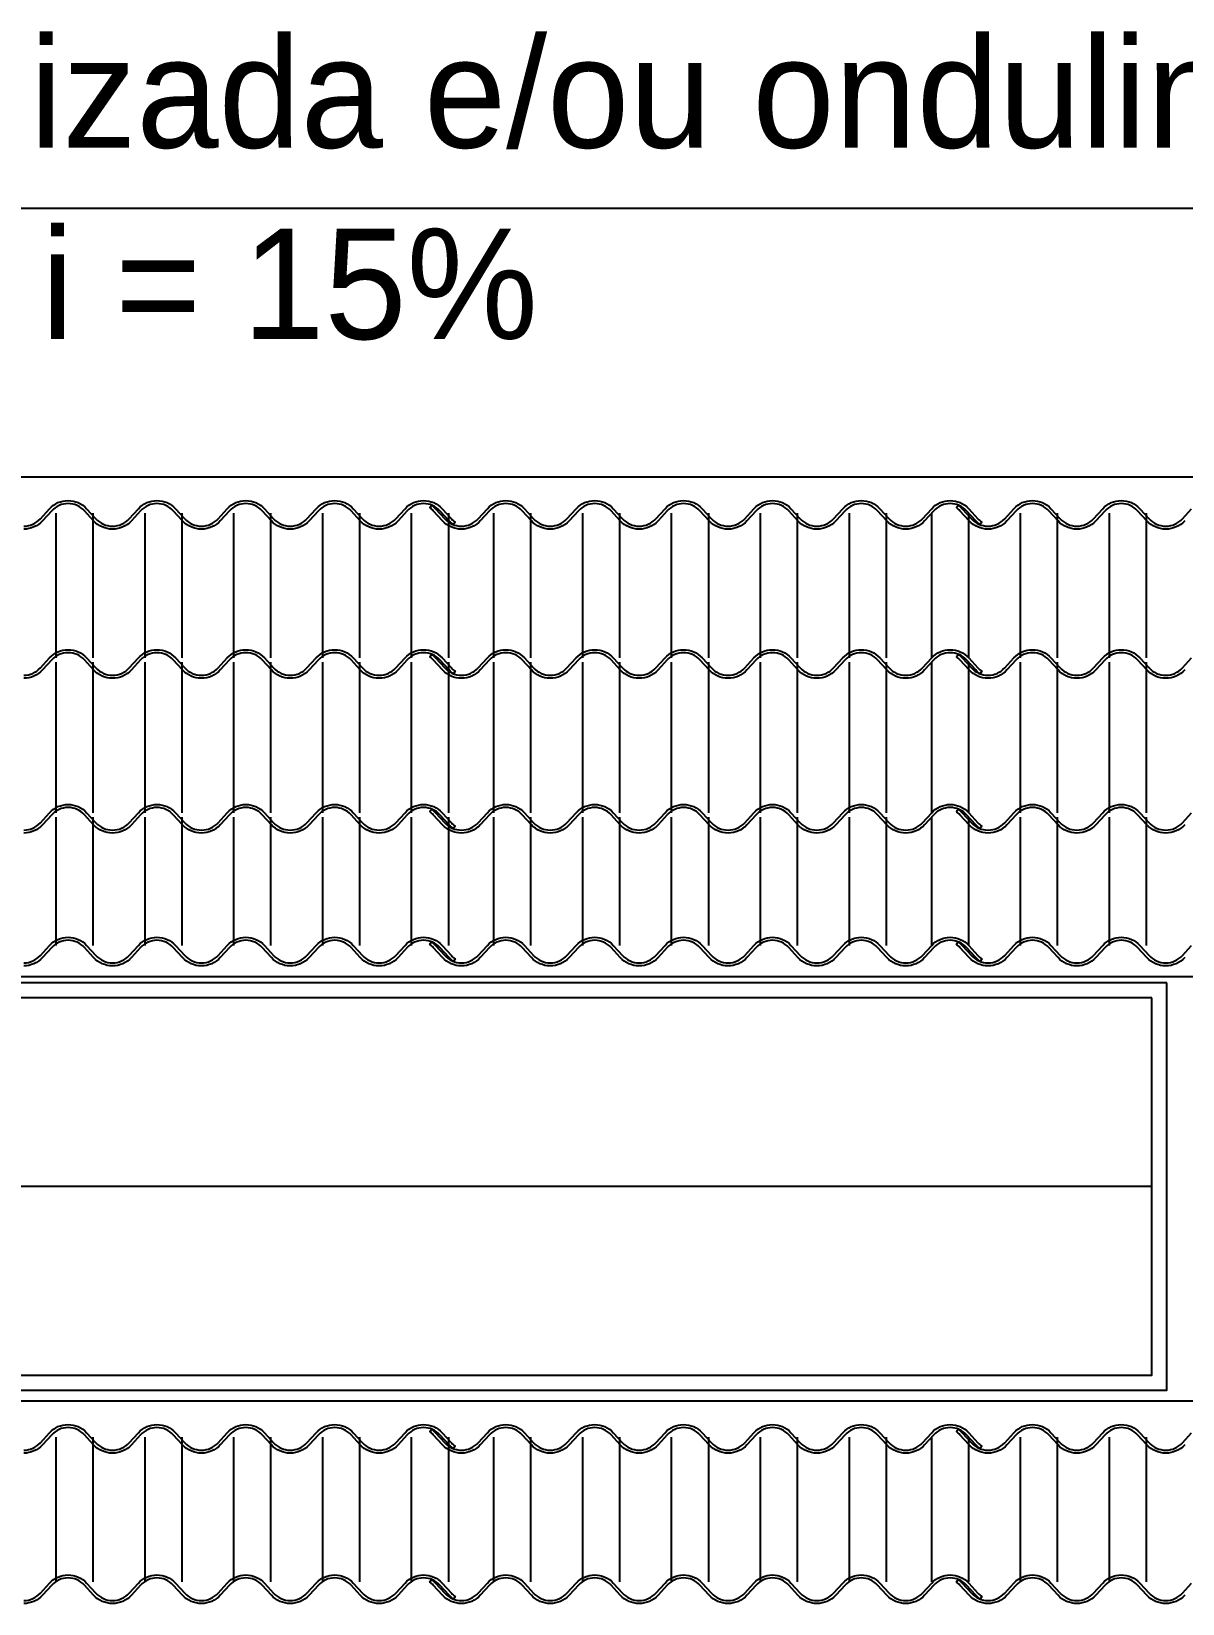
# Model space of a CAD drawing. Extents: x 2282.8 to 2294.5, y 7376.4 to 7380.1.
# Drawn here: x 2286.317 to 2288.61, y 7377.008 to 7380.14 of the extents above; entities that cross this region are included whole.
import ezdxf

# ---------------------------------------------------------------- set-up
doc = ezdxf.new("R2010")
doc.units = 0
doc.header["$MEASUREMENT"] = 0
for name, color, linetype in [('fina', 1, 'CONTINUOUS'), ('média', 2, 'CONTINUOUS'), ('telhas', 1, 'CONTINUOUS')]:
    doc.layers.add(name, color=color, linetype=linetype)
doc.styles.get("Standard").update_dxf_attribs({"font": 'stylu.ttf'})

msp = doc.modelspace()

# ---------------------------------------------------------------- linework, layer by layer
at = {"layer": 'fina'}
for p, q in [((2284.7158, 7379.7884), (2289.0597, 7379.7884)), ((2294.4794, 7379.252), (2282.9186, 7379.252)), ((2294.4794, 7378.257), (2282.9186, 7378.257)), ((2288.5486, 7377.8392), (2283.0486, 7377.8392)), ((2294.4794, 7377.4111), (2282.9186, 7377.4111)), ((2294.4794, 7377.4111), (2282.9186, 7377.4111))]:
    msp.add_line(p, q, dxfattribs=at)
msp.add_lwpolyline([(2288.5486, 7378.215), (2283.0486, 7378.215), (2283.0486, 7377.4634), (2288.5486, 7377.4634)], close=True, dxfattribs=at)
at = {"layer": 'média'}
msp.add_lwpolyline([(2288.5786, 7378.245), (2283.0186, 7378.245), (2283.0186, 7377.4334), (2288.5786, 7377.4334)], close=True, dxfattribs=at)
at = {"layer": 'telhas'}
for p, q in [((2286.3664, 7378.8922), (2286.3664, 7379.1805)), ((2286.4402, 7378.8922), (2286.4402, 7379.1805)), ((2286.5434, 7378.8922), (2286.5434, 7379.1805)), ((2286.6172, 7378.8922), (2286.6172, 7379.1805)), ((2286.7204, 7378.8922), (2286.7204, 7379.1805)), ((2286.7942, 7378.8922), (2286.7942, 7379.1805)), ((2286.8974, 7378.8922), (2286.8974, 7379.1805)), ((2286.9712, 7378.8922), (2286.9712, 7379.1805)), ((2287.0744, 7378.8922), (2287.0744, 7379.1805)), ((2287.1482, 7378.8922), (2287.1482, 7379.1805)), ((2287.2383, 7378.8922), (2287.2383, 7379.1805)), ((2287.3121, 7378.8922), (2287.3121, 7379.1805)), ((2287.4153, 7378.8922), (2287.4153, 7379.1805)), ((2287.4891, 7378.8922), (2287.4891, 7379.1805)), ((2287.5923, 7378.8922), (2287.5923, 7379.1805)), ((2287.6661, 7378.8922), (2287.6661, 7379.1805)), ((2287.7693, 7378.8922), (2287.7693, 7379.1805)), ((2287.8431, 7378.8922), (2287.8431, 7379.1805)), ((2287.9463, 7378.8922), (2287.9463, 7379.1805)), ((2288.0201, 7378.8922), (2288.0201, 7379.1805)), ((2288.1102, 7378.8922), (2288.1102, 7379.1805)), ((2288.184, 7378.8922), (2288.184, 7379.1805)), ((2288.2872, 7378.8922), (2288.2872, 7379.1805)), ((2288.361, 7378.8922), (2288.361, 7379.1805)), ((2288.4642, 7378.8922), (2288.4642, 7379.1805)), ((2288.538, 7378.8922), (2288.538, 7379.1805)), ((2286.3664, 7378.5837), (2286.3664, 7378.8833)), ((2286.4402, 7378.5837), (2286.4402, 7378.8833)), ((2286.5434, 7378.5837), (2286.5434, 7378.8833)), ((2286.6172, 7378.5837), (2286.6172, 7378.8833)), ((2286.7204, 7378.5837), (2286.7204, 7378.8833)), ((2286.7942, 7378.5837), (2286.7942, 7378.8833)), ((2286.8974, 7378.5837), (2286.8974, 7378.8833)), ((2286.9712, 7378.5837), (2286.9712, 7378.8833)), ((2287.0744, 7378.5837), (2287.0744, 7378.8833)), ((2287.1482, 7378.5837), (2287.1482, 7378.8833)), ((2287.2383, 7378.5837), (2287.2383, 7378.8833)), ((2287.3121, 7378.5837), (2287.3121, 7378.8833)), ((2287.4153, 7378.5837), (2287.4153, 7378.8833)), ((2287.4891, 7378.5837), (2287.4891, 7378.8833)), ((2287.5923, 7378.5837), (2287.5923, 7378.8833)), ((2287.6661, 7378.5837), (2287.6661, 7378.8833)), ((2287.7693, 7378.5837), (2287.7693, 7378.8833)), ((2287.8431, 7378.5837), (2287.8431, 7378.8833)), ((2287.9463, 7378.5837), (2287.9463, 7378.8833)), ((2288.0201, 7378.5837), (2288.0201, 7378.8833)), ((2288.1102, 7378.5837), (2288.1102, 7378.8833)), ((2288.184, 7378.5837), (2288.184, 7378.8833)), ((2288.2872, 7378.5837), (2288.2872, 7378.8833)), ((2288.361, 7378.5837), (2288.361, 7378.8833)), ((2288.4642, 7378.5837), (2288.4642, 7378.8833)), ((2288.538, 7378.5837), (2288.538, 7378.8833)), ((2286.3664, 7378.3192), (2286.3664, 7378.5748)), ((2286.4402, 7378.3192), (2286.4402, 7378.5748)), ((2286.5434, 7378.3192), (2286.5434, 7378.5748)), ((2286.6172, 7378.3192), (2286.6172, 7378.5748)), ((2286.7204, 7378.3192), (2286.7204, 7378.5748)), ((2286.7942, 7378.3192), (2286.7942, 7378.5748)), ((2286.8974, 7378.3192), (2286.8974, 7378.5748)), ((2286.9712, 7378.3192), (2286.9712, 7378.5748)), ((2287.0744, 7378.3192), (2287.0744, 7378.5748)), ((2287.1482, 7378.3192), (2287.1482, 7378.5748)), ((2287.2383, 7378.3192), (2287.2383, 7378.5748)), ((2287.3121, 7378.3192), (2287.3121, 7378.5748)), ((2287.4153, 7378.3192), (2287.4153, 7378.5748)), ((2287.4891, 7378.3192), (2287.4891, 7378.5748)), ((2287.5923, 7378.3192), (2287.5923, 7378.5748)), ((2287.6661, 7378.3192), (2287.6661, 7378.5748)), ((2287.7693, 7378.3192), (2287.7693, 7378.5748)), ((2287.8431, 7378.3192), (2287.8431, 7378.5748)), ((2287.9463, 7378.3192), (2287.9463, 7378.5748)), ((2288.0201, 7378.3192), (2288.0201, 7378.5748)), ((2288.1102, 7378.3192), (2288.1102, 7378.5748)), ((2288.184, 7378.3192), (2288.184, 7378.5748)), ((2288.2872, 7378.3192), (2288.2872, 7378.5748)), ((2288.361, 7378.3192), (2288.361, 7378.5748)), ((2288.4642, 7378.3192), (2288.4642, 7378.5748)), ((2288.538, 7378.3192), (2288.538, 7378.5748)), ((2286.3664, 7377.0513), (2286.3664, 7377.3396)), ((2286.4402, 7377.0513), (2286.4402, 7377.3396)), ((2286.5434, 7377.0513), (2286.5434, 7377.3396)), ((2286.6172, 7377.0513), (2286.6172, 7377.3396)), ((2286.7204, 7377.0513), (2286.7204, 7377.3396)), ((2286.7942, 7377.0513), (2286.7942, 7377.3396)), ((2286.8974, 7377.0513), (2286.8974, 7377.3396)), ((2286.9712, 7377.0513), (2286.9712, 7377.3396)), ((2287.0744, 7377.0513), (2287.0744, 7377.3396)), ((2287.1482, 7377.0513), (2287.1482, 7377.3396)), ((2287.2383, 7377.0513), (2287.2383, 7377.3396)), ((2287.3121, 7377.0513), (2287.3121, 7377.3396)), ((2287.4153, 7377.0513), (2287.4153, 7377.3396)), ((2287.4891, 7377.0513), (2287.4891, 7377.3396)), ((2287.5923, 7377.0513), (2287.5923, 7377.3396)), ((2287.6661, 7377.0513), (2287.6661, 7377.3396)), ((2287.7693, 7377.0513), (2287.7693, 7377.3396)), ((2287.8431, 7377.0513), (2287.8431, 7377.3396)), ((2287.9463, 7377.0513), (2287.9463, 7377.3396)), ((2288.0201, 7377.0513), (2288.0201, 7377.3396)), ((2288.1102, 7377.0513), (2288.1102, 7377.3396)), ((2288.184, 7377.0513), (2288.184, 7377.3396)), ((2288.2872, 7377.0513), (2288.2872, 7377.3396)), ((2288.361, 7377.0513), (2288.361, 7377.3396)), ((2288.4642, 7377.0513), (2288.4642, 7377.3396)), ((2288.538, 7377.0513), (2288.538, 7377.3396))]:
    msp.add_line(p, q, dxfattribs=at)
for points in [[(2286.3017, 7379.1546, 0.210516), (2286.3349, 7379.1692), (2286.3533, 7379.1894, -0.210516), (2286.3902, 7379.2056, -0.210516), (2286.4271, 7379.1894), (2286.4455, 7379.1692, 0.210516), (2286.4787, 7379.1546, 0.210516), (2286.5119, 7379.1692), (2286.5303, 7379.1894, -0.210516), (2286.5672, 7379.2056, -0.210516), (2286.6041, 7379.1894), (2286.6225, 7379.1692, 0.210516), (2286.6557, 7379.1546, 0.210516), (2286.6889, 7379.1692), (2286.7073, 7379.1894, -0.210516), (2286.7442, 7379.2056, -0.210516), (2286.7811, 7379.1894), (2286.7995, 7379.1692, 0.210516), (2286.8327, 7379.1546, 0.210516), (2286.8659, 7379.1692), (2286.8843, 7379.1894, -0.210516), (2286.9212, 7379.2056, -0.210516), (2286.9581, 7379.1894), (2286.9765, 7379.1692, 0.210516), (2287.0097, 7379.1546, 0.210516), (2287.0429, 7379.1692), (2287.0613, 7379.1894, -0.210516), (2287.0982, 7379.2056, -0.210516), (2287.1351, 7379.1894), (2287.1535, 7379.1692, 0.056934), (2287.1612, 7379.1625), (2287.1578, 7379.1576, -0.056934), (2287.1491, 7379.1652), (2287.1307, 7379.1853, 0.210516), (2287.0982, 7379.1996, 0.210516), (2287.0657, 7379.1853), (2287.0473, 7379.1652, -0.210516), (2287.0097, 7379.1486, -0.210516), (2286.9721, 7379.1652), (2286.9537, 7379.1853, 0.210516), (2286.9212, 7379.1996, 0.210516), (2286.8887, 7379.1853), (2286.8703, 7379.1652, -0.210516), (2286.8327, 7379.1486, -0.210516), (2286.7951, 7379.1652), (2286.7767, 7379.1853, 0.210516), (2286.7442, 7379.1996, 0.210516), (2286.7117, 7379.1853), (2286.6933, 7379.1652, -0.210516), (2286.6557, 7379.1486, -0.210516), (2286.6181, 7379.1652), (2286.5997, 7379.1853, 0.210516), (2286.5672, 7379.1996, 0.210516), (2286.5347, 7379.1853), (2286.5163, 7379.1652, -0.210516), (2286.4787, 7379.1486, -0.210516), (2286.4411, 7379.1652), (2286.4227, 7379.1853, 0.210516), (2286.3902, 7379.1996, 0.210516), (2286.3577, 7379.1853), (2286.3393, 7379.1652, -0.210516), (2286.3017, 7379.1486, -0.210516)], [(2288.6141, 7379.1652, -0.210516), (2288.5764, 7379.1486, -0.210516), (2288.5388, 7379.1652), (2288.5204, 7379.1853, 0.210516), (2288.4879, 7379.1996, 0.210516), (2288.4555, 7379.1853), (2288.4371, 7379.1652, -0.210516), (2288.3994, 7379.1486, -0.210516), (2288.3618, 7379.1652), (2288.3434, 7379.1853, 0.210516), (2288.3109, 7379.1996, 0.210516), (2288.2785, 7379.1853), (2288.2601, 7379.1652, -0.210516), (2288.2224, 7379.1486, -0.210516), (2288.1848, 7379.1652), (2288.1664, 7379.1853, 0.052993), (2288.1594, 7379.1915), (2288.1629, 7379.1964, -0.052993), (2288.1708, 7379.1894), (2288.1892, 7379.1692, 0.210516), (2288.2224, 7379.1546, 0.210516), (2288.2556, 7379.1692), (2288.274, 7379.1894, -0.210516), (2288.3109, 7379.2056, -0.210516), (2288.3478, 7379.1894), (2288.3662, 7379.1692, 0.210516), (2288.3994, 7379.1546, 0.210516), (2288.4326, 7379.1692), (2288.451, 7379.1894, -0.210516), (2288.4879, 7379.2056, -0.210516), (2288.5248, 7379.1894), (2288.5432, 7379.1692, 0.210516), (2288.5764, 7379.1546, 0.210516), (2288.6096, 7379.1692), (2288.628, 7379.1894, -0.210516)], [(2286.3017, 7378.8575, 0.210516), (2286.3349, 7378.8721), (2286.3533, 7378.8922, -0.210516), (2286.3902, 7378.9085, -0.210516), (2286.4271, 7378.8922), (2286.4455, 7378.8721, 0.210516), (2286.4787, 7378.8575, 0.210516), (2286.5119, 7378.8721), (2286.5303, 7378.8922, -0.210516), (2286.5672, 7378.9085, -0.210516), (2286.6041, 7378.8922), (2286.6225, 7378.8721, 0.210516), (2286.6557, 7378.8575, 0.210516), (2286.6889, 7378.8721), (2286.7073, 7378.8922, -0.210516), (2286.7442, 7378.9085, -0.210516), (2286.7811, 7378.8922), (2286.7995, 7378.8721, 0.210516), (2286.8327, 7378.8575, 0.210516), (2286.8659, 7378.8721), (2286.8843, 7378.8922, -0.210516), (2286.9212, 7378.9085, -0.210516), (2286.9581, 7378.8922), (2286.9765, 7378.8721, 0.210516), (2287.0097, 7378.8575, 0.210516), (2287.0429, 7378.8721), (2287.0613, 7378.8922, -0.210516), (2287.0982, 7378.9085, -0.210516), (2287.1351, 7378.8922), (2287.1535, 7378.8721, 0.056934), (2287.1612, 7378.8654), (2287.1578, 7378.8604, -0.056934), (2287.1491, 7378.868), (2287.1307, 7378.8882, 0.210516), (2287.0982, 7378.9025, 0.210516), (2287.0657, 7378.8882), (2287.0473, 7378.868, -0.210516), (2287.0097, 7378.8515, -0.210516), (2286.9721, 7378.868), (2286.9537, 7378.8882, 0.210516), (2286.9212, 7378.9025, 0.210516), (2286.8887, 7378.8882), (2286.8703, 7378.868, -0.210516), (2286.8327, 7378.8515, -0.210516), (2286.7951, 7378.868), (2286.7767, 7378.8882, 0.210516), (2286.7442, 7378.9025, 0.210516), (2286.7117, 7378.8882), (2286.6933, 7378.868, -0.210516), (2286.6557, 7378.8515, -0.210516), (2286.6181, 7378.868), (2286.5997, 7378.8882, 0.210516), (2286.5672, 7378.9025, 0.210516), (2286.5347, 7378.8882), (2286.5163, 7378.868, -0.210516), (2286.4787, 7378.8515, -0.210516), (2286.4411, 7378.868), (2286.4227, 7378.8882, 0.210516), (2286.3902, 7378.9025, 0.210516), (2286.3577, 7378.8882), (2286.3393, 7378.868, -0.210516), (2286.3017, 7378.8515, -0.210516)], [(2288.6141, 7378.868, -0.210516), (2288.5764, 7378.8515, -0.210516), (2288.5388, 7378.868), (2288.5204, 7378.8882, 0.210516), (2288.4879, 7378.9025, 0.210516), (2288.4555, 7378.8882), (2288.4371, 7378.868, -0.210516), (2288.3994, 7378.8515, -0.210516), (2288.3618, 7378.868), (2288.3434, 7378.8882, 0.210516), (2288.3109, 7378.9025, 0.210516), (2288.2785, 7378.8882), (2288.2601, 7378.868, -0.210516), (2288.2224, 7378.8515, -0.210516), (2288.1848, 7378.868), (2288.1664, 7378.8882, 0.052993), (2288.1594, 7378.8943), (2288.1629, 7378.8992, -0.052993), (2288.1708, 7378.8922), (2288.1892, 7378.8721, 0.210516), (2288.2224, 7378.8575, 0.210516), (2288.2556, 7378.8721), (2288.274, 7378.8922, -0.210516), (2288.3109, 7378.9085, -0.210516), (2288.3478, 7378.8922), (2288.3662, 7378.8721, 0.210516), (2288.3994, 7378.8575, 0.210516), (2288.4326, 7378.8721), (2288.451, 7378.8922, -0.210516), (2288.4879, 7378.9085, -0.210516), (2288.5248, 7378.8922), (2288.5432, 7378.8721, 0.210516), (2288.5764, 7378.8575, 0.210516), (2288.6096, 7378.8721), (2288.628, 7378.8922, -0.210516)], [(2286.3017, 7378.549, 0.210516), (2286.3349, 7378.5636), (2286.3533, 7378.5837, -0.210516), (2286.3902, 7378.6, -0.210516), (2286.4271, 7378.5837), (2286.4455, 7378.5636, 0.210516), (2286.4787, 7378.549, 0.210516), (2286.5119, 7378.5636), (2286.5303, 7378.5837, -0.210516), (2286.5672, 7378.6, -0.210516), (2286.6041, 7378.5837), (2286.6225, 7378.5636, 0.210516), (2286.6557, 7378.549, 0.210516), (2286.6889, 7378.5636), (2286.7073, 7378.5837, -0.210516), (2286.7442, 7378.6, -0.210516), (2286.7811, 7378.5837), (2286.7995, 7378.5636, 0.210516), (2286.8327, 7378.549, 0.210516), (2286.8659, 7378.5636), (2286.8843, 7378.5837, -0.210516), (2286.9212, 7378.6, -0.210516), (2286.9581, 7378.5837), (2286.9765, 7378.5636, 0.210516), (2287.0097, 7378.549, 0.210516), (2287.0429, 7378.5636), (2287.0613, 7378.5837, -0.210516), (2287.0982, 7378.6, -0.210516), (2287.1351, 7378.5837), (2287.1535, 7378.5636, 0.056934), (2287.1612, 7378.5569), (2287.1578, 7378.552, -0.056934), (2287.1491, 7378.5596), (2287.1307, 7378.5797, 0.210516), (2287.0982, 7378.594, 0.210516), (2287.0657, 7378.5797), (2287.0473, 7378.5596, -0.210516), (2287.0097, 7378.543, -0.210516), (2286.9721, 7378.5596), (2286.9537, 7378.5797, 0.210516), (2286.9212, 7378.594, 0.210516), (2286.8887, 7378.5797), (2286.8703, 7378.5596, -0.210516), (2286.8327, 7378.543, -0.210516), (2286.7951, 7378.5596), (2286.7767, 7378.5797, 0.210516), (2286.7442, 7378.594, 0.210516), (2286.7117, 7378.5797), (2286.6933, 7378.5596, -0.210516), (2286.6557, 7378.543, -0.210516), (2286.6181, 7378.5596), (2286.5997, 7378.5797, 0.210516), (2286.5672, 7378.594, 0.210516), (2286.5347, 7378.5797), (2286.5163, 7378.5596, -0.210516), (2286.4787, 7378.543, -0.210516), (2286.4411, 7378.5596), (2286.4227, 7378.5797, 0.210516), (2286.3902, 7378.594, 0.210516), (2286.3577, 7378.5797), (2286.3393, 7378.5596, -0.210516), (2286.3017, 7378.543, -0.210516)], [(2288.6141, 7378.5596, -0.210516), (2288.5764, 7378.543, -0.210516), (2288.5388, 7378.5596), (2288.5204, 7378.5797, 0.210516), (2288.4879, 7378.594, 0.210516), (2288.4555, 7378.5797), (2288.4371, 7378.5596, -0.210516), (2288.3994, 7378.543, -0.210516), (2288.3618, 7378.5596), (2288.3434, 7378.5797, 0.210516), (2288.3109, 7378.594, 0.210516), (2288.2785, 7378.5797), (2288.2601, 7378.5596, -0.210516), (2288.2224, 7378.543, -0.210516), (2288.1848, 7378.5596), (2288.1664, 7378.5797, 0.052993), (2288.1594, 7378.5858), (2288.1629, 7378.5907, -0.052993), (2288.1708, 7378.5837), (2288.1892, 7378.5636, 0.210516), (2288.2224, 7378.549, 0.210516), (2288.2556, 7378.5636), (2288.274, 7378.5837, -0.210516), (2288.3109, 7378.6, -0.210516), (2288.3478, 7378.5837), (2288.3662, 7378.5636, 0.210516), (2288.3994, 7378.549, 0.210516), (2288.4326, 7378.5636), (2288.451, 7378.5837, -0.210516), (2288.4879, 7378.6, -0.210516), (2288.5248, 7378.5837), (2288.5432, 7378.5636, 0.210516), (2288.5764, 7378.549, 0.210516), (2288.6096, 7378.5636), (2288.628, 7378.5837, -0.210516)], [(2286.3017, 7378.2845, 0.210516), (2286.3349, 7378.2991), (2286.3533, 7378.3192, -0.210516), (2286.3902, 7378.3355, -0.210516), (2286.4271, 7378.3192), (2286.4455, 7378.2991, 0.210516), (2286.4787, 7378.2845, 0.210516), (2286.5119, 7378.2991), (2286.5303, 7378.3192, -0.210516), (2286.5672, 7378.3355, -0.210516), (2286.6041, 7378.3192), (2286.6225, 7378.2991, 0.210516), (2286.6557, 7378.2845, 0.210516), (2286.6889, 7378.2991), (2286.7073, 7378.3192, -0.210516), (2286.7442, 7378.3355, -0.210516), (2286.7811, 7378.3192), (2286.7995, 7378.2991, 0.210516), (2286.8327, 7378.2845, 0.210516), (2286.8659, 7378.2991), (2286.8843, 7378.3192, -0.210516), (2286.9212, 7378.3355, -0.210516), (2286.9581, 7378.3192), (2286.9765, 7378.2991, 0.210516), (2287.0097, 7378.2845, 0.210516), (2287.0429, 7378.2991), (2287.0613, 7378.3192, -0.210516), (2287.0982, 7378.3355, -0.210516), (2287.1351, 7378.3192), (2287.1535, 7378.2991, 0.056934), (2287.1612, 7378.2924), (2287.1578, 7378.2874, -0.056934), (2287.1491, 7378.295), (2287.1307, 7378.3152, 0.210516), (2287.0982, 7378.3295, 0.210516), (2287.0657, 7378.3152), (2287.0473, 7378.295, -0.210516), (2287.0097, 7378.2785, -0.210516), (2286.9721, 7378.295), (2286.9537, 7378.3152, 0.210516), (2286.9212, 7378.3295, 0.210516), (2286.8887, 7378.3152), (2286.8703, 7378.295, -0.210516), (2286.8327, 7378.2785, -0.210516), (2286.7951, 7378.295), (2286.7767, 7378.3152, 0.210516), (2286.7442, 7378.3295, 0.210516), (2286.7117, 7378.3152), (2286.6933, 7378.295, -0.210516), (2286.6557, 7378.2785, -0.210516), (2286.6181, 7378.295), (2286.5997, 7378.3152, 0.210516), (2286.5672, 7378.3295, 0.210516), (2286.5347, 7378.3152), (2286.5163, 7378.295, -0.210516), (2286.4787, 7378.2785, -0.210516), (2286.4411, 7378.295), (2286.4227, 7378.3152, 0.210516), (2286.3902, 7378.3295, 0.210516), (2286.3577, 7378.3152), (2286.3393, 7378.295, -0.210516), (2286.3017, 7378.2785, -0.210516)], [(2288.6141, 7378.295, -0.210516), (2288.5764, 7378.2785, -0.210516), (2288.5388, 7378.295), (2288.5204, 7378.3152, 0.210516), (2288.4879, 7378.3295, 0.210516), (2288.4555, 7378.3152), (2288.4371, 7378.295, -0.210516), (2288.3994, 7378.2785, -0.210516), (2288.3618, 7378.295), (2288.3434, 7378.3152, 0.210516), (2288.3109, 7378.3295, 0.210516), (2288.2785, 7378.3152), (2288.2601, 7378.295, -0.210516), (2288.2224, 7378.2785, -0.210516), (2288.1848, 7378.295), (2288.1664, 7378.3152, 0.052993), (2288.1594, 7378.3213), (2288.1629, 7378.3262, -0.052993), (2288.1708, 7378.3192), (2288.1892, 7378.2991, 0.210516), (2288.2224, 7378.2845, 0.210516), (2288.2556, 7378.2991), (2288.274, 7378.3192, -0.210516), (2288.3109, 7378.3355, -0.210516), (2288.3478, 7378.3192), (2288.3662, 7378.2991, 0.210516), (2288.3994, 7378.2845, 0.210516), (2288.4326, 7378.2991), (2288.451, 7378.3192, -0.210516), (2288.4879, 7378.3355, -0.210516), (2288.5248, 7378.3192), (2288.5432, 7378.2991, 0.210516), (2288.5764, 7378.2845, 0.210516), (2288.6096, 7378.2991), (2288.628, 7378.3192, -0.210516)], [(2286.3017, 7377.3137, 0.210516), (2286.3349, 7377.3284), (2286.3533, 7377.3485, -0.210516), (2286.3902, 7377.3647, -0.210516), (2286.4271, 7377.3485), (2286.4455, 7377.3284, 0.210516), (2286.4787, 7377.3137, 0.210516), (2286.5119, 7377.3284), (2286.5303, 7377.3485, -0.210516), (2286.5672, 7377.3647, -0.210516), (2286.6041, 7377.3485), (2286.6225, 7377.3284, 0.210516), (2286.6557, 7377.3137, 0.210516), (2286.6889, 7377.3284), (2286.7073, 7377.3485, -0.210516), (2286.7442, 7377.3647, -0.210516), (2286.7811, 7377.3485), (2286.7995, 7377.3284, 0.210516), (2286.8327, 7377.3137, 0.210516), (2286.8659, 7377.3284), (2286.8843, 7377.3485, -0.210516), (2286.9212, 7377.3647, -0.210516), (2286.9581, 7377.3485), (2286.9765, 7377.3284, 0.210516), (2287.0097, 7377.3137, 0.210516), (2287.0429, 7377.3284), (2287.0613, 7377.3485, -0.210516), (2287.0982, 7377.3647, -0.210516), (2287.1351, 7377.3485), (2287.1535, 7377.3284, 0.056934), (2287.1612, 7377.3217), (2287.1578, 7377.3167, -0.056934), (2287.1491, 7377.3243), (2287.1307, 7377.3444, 0.210516), (2287.0982, 7377.3587, 0.210516), (2287.0657, 7377.3444), (2287.0473, 7377.3243, -0.210516), (2287.0097, 7377.3077, -0.210516), (2286.9721, 7377.3243), (2286.9537, 7377.3444, 0.210516), (2286.9212, 7377.3587, 0.210516), (2286.8887, 7377.3444), (2286.8703, 7377.3243, -0.210516), (2286.8327, 7377.3077, -0.210516), (2286.7951, 7377.3243), (2286.7767, 7377.3444, 0.210516), (2286.7442, 7377.3587, 0.210516), (2286.7117, 7377.3444), (2286.6933, 7377.3243, -0.210516), (2286.6557, 7377.3077, -0.210516), (2286.6181, 7377.3243), (2286.5997, 7377.3444, 0.210516), (2286.5672, 7377.3587, 0.210516), (2286.5347, 7377.3444), (2286.5163, 7377.3243, -0.210516), (2286.4787, 7377.3077, -0.210516), (2286.4411, 7377.3243), (2286.4227, 7377.3444, 0.210516), (2286.3902, 7377.3587, 0.210516), (2286.3577, 7377.3444), (2286.3393, 7377.3243, -0.210516), (2286.3017, 7377.3077, -0.210516)], [(2286.3017, 7377.3137, 0.210516), (2286.3349, 7377.3284), (2286.3533, 7377.3485, -0.210516), (2286.3902, 7377.3647, -0.210516), (2286.4271, 7377.3485), (2286.4455, 7377.3284, 0.210516), (2286.4787, 7377.3137, 0.210516), (2286.5119, 7377.3284), (2286.5303, 7377.3485, -0.210516), (2286.5672, 7377.3647, -0.210516), (2286.6041, 7377.3485), (2286.6225, 7377.3284, 0.210516), (2286.6557, 7377.3137, 0.210516), (2286.6889, 7377.3284), (2286.7073, 7377.3485, -0.210516), (2286.7442, 7377.3647, -0.210516), (2286.7811, 7377.3485), (2286.7995, 7377.3284, 0.210516), (2286.8327, 7377.3137, 0.210516), (2286.8659, 7377.3284), (2286.8843, 7377.3485, -0.210516), (2286.9212, 7377.3647, -0.210516), (2286.9581, 7377.3485), (2286.9765, 7377.3284, 0.210516), (2287.0097, 7377.3137, 0.210516), (2287.0429, 7377.3284), (2287.0613, 7377.3485, -0.210516), (2287.0982, 7377.3647, -0.210516), (2287.1351, 7377.3485), (2287.1535, 7377.3284, 0.056934), (2287.1612, 7377.3217), (2287.1578, 7377.3167, -0.056934), (2287.1491, 7377.3243), (2287.1307, 7377.3444, 0.210516), (2287.0982, 7377.3587, 0.210516), (2287.0657, 7377.3444), (2287.0473, 7377.3243, -0.210516), (2287.0097, 7377.3077, -0.210516), (2286.9721, 7377.3243), (2286.9537, 7377.3444, 0.210516), (2286.9212, 7377.3587, 0.210516), (2286.8887, 7377.3444), (2286.8703, 7377.3243, -0.210516), (2286.8327, 7377.3077, -0.210516), (2286.7951, 7377.3243), (2286.7767, 7377.3444, 0.210516), (2286.7442, 7377.3587, 0.210516), (2286.7117, 7377.3444), (2286.6933, 7377.3243, -0.210516), (2286.6557, 7377.3077, -0.210516), (2286.6181, 7377.3243), (2286.5997, 7377.3444, 0.210516), (2286.5672, 7377.3587, 0.210516), (2286.5347, 7377.3444), (2286.5163, 7377.3243, -0.210516), (2286.4787, 7377.3077, -0.210516), (2286.4411, 7377.3243), (2286.4227, 7377.3444, 0.210516), (2286.3902, 7377.3587, 0.210516), (2286.3577, 7377.3444), (2286.3393, 7377.3243, -0.210516), (2286.3017, 7377.3077, -0.210516)], [(2288.6141, 7377.3243, -0.210516), (2288.5764, 7377.3077, -0.210516), (2288.5388, 7377.3243), (2288.5204, 7377.3444, 0.210516), (2288.4879, 7377.3587, 0.210516), (2288.4555, 7377.3444), (2288.4371, 7377.3243, -0.210516), (2288.3994, 7377.3077, -0.210516), (2288.3618, 7377.3243), (2288.3434, 7377.3444, 0.210516), (2288.3109, 7377.3587, 0.210516), (2288.2785, 7377.3444), (2288.2601, 7377.3243, -0.210516), (2288.2224, 7377.3077, -0.210516), (2288.1848, 7377.3243), (2288.1664, 7377.3444, 0.052993), (2288.1594, 7377.3506), (2288.1629, 7377.3555, -0.052993), (2288.1708, 7377.3485), (2288.1892, 7377.3284, 0.210516), (2288.2224, 7377.3137, 0.210516), (2288.2556, 7377.3284), (2288.274, 7377.3485, -0.210516), (2288.3109, 7377.3647, -0.210516), (2288.3478, 7377.3485), (2288.3662, 7377.3284, 0.210516), (2288.3994, 7377.3137, 0.210516), (2288.4326, 7377.3284), (2288.451, 7377.3485, -0.210516), (2288.4879, 7377.3647, -0.210516), (2288.5248, 7377.3485), (2288.5432, 7377.3284, 0.210516), (2288.5764, 7377.3137, 0.210516), (2288.6096, 7377.3284), (2288.628, 7377.3485, -0.210516)], [(2288.6141, 7377.3243, -0.210516), (2288.5764, 7377.3077, -0.210516), (2288.5388, 7377.3243), (2288.5204, 7377.3444, 0.210516), (2288.4879, 7377.3587, 0.210516), (2288.4555, 7377.3444), (2288.4371, 7377.3243, -0.210516), (2288.3994, 7377.3077, -0.210516), (2288.3618, 7377.3243), (2288.3434, 7377.3444, 0.210516), (2288.3109, 7377.3587, 0.210516), (2288.2785, 7377.3444), (2288.2601, 7377.3243, -0.210516), (2288.2224, 7377.3077, -0.210516), (2288.1848, 7377.3243), (2288.1664, 7377.3444, 0.052993), (2288.1594, 7377.3506), (2288.1629, 7377.3555, -0.052993), (2288.1708, 7377.3485), (2288.1892, 7377.3284, 0.210516), (2288.2224, 7377.3137, 0.210516), (2288.2556, 7377.3284), (2288.274, 7377.3485, -0.210516), (2288.3109, 7377.3647, -0.210516), (2288.3478, 7377.3485), (2288.3662, 7377.3284, 0.210516), (2288.3994, 7377.3137, 0.210516), (2288.4326, 7377.3284), (2288.451, 7377.3485, -0.210516), (2288.4879, 7377.3647, -0.210516), (2288.5248, 7377.3485), (2288.5432, 7377.3284, 0.210516), (2288.5764, 7377.3137, 0.210516), (2288.6096, 7377.3284), (2288.628, 7377.3485, -0.210516)]]:
    msp.add_lwpolyline(points, format="xyb", dxfattribs=at)
for points in [[(2288.1979, 7379.1652), (2288.1795, 7379.1853, 0.210516), (2288.1471, 7379.1996, 0.210516), (2288.1146, 7379.1853), (2288.0962, 7379.1652, -0.210516), (2288.0586, 7379.1486, -0.210516), (2288.0209, 7379.1652), (2288.0025, 7379.1853, 0.210516), (2287.9701, 7379.1996, 0.210516), (2287.9376, 7379.1853), (2287.9192, 7379.1652, -0.210516), (2287.8816, 7379.1486, -0.210516), (2287.8439, 7379.1652), (2287.8255, 7379.1853, 0.210516), (2287.7931, 7379.1996, 0.210516), (2287.7606, 7379.1853), (2287.7422, 7379.1652, -0.210516), (2287.7046, 7379.1486, -0.210516), (2287.6669, 7379.1652), (2287.6485, 7379.1853, 0.210516), (2287.6161, 7379.1996, 0.210516), (2287.5836, 7379.1853), (2287.5652, 7379.1652, -0.210516), (2287.5276, 7379.1486, -0.210516), (2287.4899, 7379.1652), (2287.4715, 7379.1853, 0.210516), (2287.4391, 7379.1996, 0.210516), (2287.4066, 7379.1853), (2287.3882, 7379.1652, -0.210516), (2287.3506, 7379.1486, -0.210516), (2287.3129, 7379.1652), (2287.2945, 7379.1853, 0.210516), (2287.2621, 7379.1996, 0.210516), (2287.2296, 7379.1853), (2287.2112, 7379.1652, -0.210516), (2287.1736, 7379.1486, -0.210516), (2287.1359, 7379.1652), (2287.1175, 7379.1853, 0.052993), (2287.1106, 7379.1915), (2287.114, 7379.1964, -0.052993), (2287.122, 7379.1894), (2287.1404, 7379.1692, 0.210516), (2287.1736, 7379.1546, 0.210516), (2287.2068, 7379.1692), (2287.2252, 7379.1894, -0.210516), (2287.2621, 7379.2056, -0.210516), (2287.299, 7379.1894), (2287.3174, 7379.1692, 0.210516), (2287.3506, 7379.1546, 0.210516), (2287.3838, 7379.1692), (2287.4022, 7379.1894, -0.210516), (2287.4391, 7379.2056, -0.210516), (2287.476, 7379.1894), (2287.4944, 7379.1692, 0.210516), (2287.5276, 7379.1546, 0.210516), (2287.5608, 7379.1692), (2287.5792, 7379.1894, -0.210516), (2287.6161, 7379.2056, -0.210516), (2287.653, 7379.1894), (2287.6714, 7379.1692, 0.210516), (2287.7046, 7379.1546, 0.210516), (2287.7378, 7379.1692), (2287.7562, 7379.1894, -0.210516), (2287.7931, 7379.2056, -0.210516), (2287.83, 7379.1894), (2287.8484, 7379.1692, 0.210516), (2287.8816, 7379.1546, 0.210516), (2287.9148, 7379.1692), (2287.9332, 7379.1894, -0.210516), (2287.9701, 7379.2056, -0.210516), (2288.007, 7379.1894), (2288.0254, 7379.1692, 0.210516), (2288.0586, 7379.1546, 0.210516), (2288.0918, 7379.1692), (2288.1102, 7379.1894, -0.210516), (2288.1471, 7379.2056, -0.210516), (2288.184, 7379.1894), (2288.2024, 7379.1692, 0.056934), (2288.2101, 7379.1625), (2288.2067, 7379.1576, -0.056934)], [(2288.1979, 7378.868), (2288.1795, 7378.8882, 0.210516), (2288.1471, 7378.9025, 0.210516), (2288.1146, 7378.8882), (2288.0962, 7378.868, -0.210516), (2288.0586, 7378.8515, -0.210516), (2288.0209, 7378.868), (2288.0025, 7378.8882, 0.210516), (2287.9701, 7378.9025, 0.210516), (2287.9376, 7378.8882), (2287.9192, 7378.868, -0.210516), (2287.8816, 7378.8515, -0.210516), (2287.8439, 7378.868), (2287.8255, 7378.8882, 0.210516), (2287.7931, 7378.9025, 0.210516), (2287.7606, 7378.8882), (2287.7422, 7378.868, -0.210516), (2287.7046, 7378.8515, -0.210516), (2287.6669, 7378.868), (2287.6485, 7378.8882, 0.210516), (2287.6161, 7378.9025, 0.210516), (2287.5836, 7378.8882), (2287.5652, 7378.868, -0.210516), (2287.5276, 7378.8515, -0.210516), (2287.4899, 7378.868), (2287.4715, 7378.8882, 0.210516), (2287.4391, 7378.9025, 0.210516), (2287.4066, 7378.8882), (2287.3882, 7378.868, -0.210516), (2287.3506, 7378.8515, -0.210516), (2287.3129, 7378.868), (2287.2945, 7378.8882, 0.210516), (2287.2621, 7378.9025, 0.210516), (2287.2296, 7378.8882), (2287.2112, 7378.868, -0.210516), (2287.1736, 7378.8515, -0.210516), (2287.1359, 7378.868), (2287.1175, 7378.8882, 0.052993), (2287.1106, 7378.8943), (2287.114, 7378.8992, -0.052993), (2287.122, 7378.8922), (2287.1404, 7378.8721, 0.210516), (2287.1736, 7378.8575, 0.210516), (2287.2068, 7378.8721), (2287.2252, 7378.8922, -0.210516), (2287.2621, 7378.9085, -0.210516), (2287.299, 7378.8922), (2287.3174, 7378.8721, 0.210516), (2287.3506, 7378.8575, 0.210516), (2287.3838, 7378.8721), (2287.4022, 7378.8922, -0.210516), (2287.4391, 7378.9085, -0.210516), (2287.476, 7378.8922), (2287.4944, 7378.8721, 0.210516), (2287.5276, 7378.8575, 0.210516), (2287.5608, 7378.8721), (2287.5792, 7378.8922, -0.210516), (2287.6161, 7378.9085, -0.210516), (2287.653, 7378.8922), (2287.6714, 7378.8721, 0.210516), (2287.7046, 7378.8575, 0.210516), (2287.7378, 7378.8721), (2287.7562, 7378.8922, -0.210516), (2287.7931, 7378.9085, -0.210516), (2287.83, 7378.8922), (2287.8484, 7378.8721, 0.210516), (2287.8816, 7378.8575, 0.210516), (2287.9148, 7378.8721), (2287.9332, 7378.8922, -0.210516), (2287.9701, 7378.9085, -0.210516), (2288.007, 7378.8922), (2288.0254, 7378.8721, 0.210516), (2288.0586, 7378.8575, 0.210516), (2288.0918, 7378.8721), (2288.1102, 7378.8922, -0.210516), (2288.1471, 7378.9085, -0.210516), (2288.184, 7378.8922), (2288.2024, 7378.8721, 0.056934), (2288.2101, 7378.8654), (2288.2067, 7378.8604, -0.056934)], [(2288.1979, 7378.5596), (2288.1795, 7378.5797, 0.210516), (2288.1471, 7378.594, 0.210516), (2288.1146, 7378.5797), (2288.0962, 7378.5596, -0.210516), (2288.0586, 7378.543, -0.210516), (2288.0209, 7378.5596), (2288.0025, 7378.5797, 0.210516), (2287.9701, 7378.594, 0.210516), (2287.9376, 7378.5797), (2287.9192, 7378.5596, -0.210516), (2287.8816, 7378.543, -0.210516), (2287.8439, 7378.5596), (2287.8255, 7378.5797, 0.210516), (2287.7931, 7378.594, 0.210516), (2287.7606, 7378.5797), (2287.7422, 7378.5596, -0.210516), (2287.7046, 7378.543, -0.210516), (2287.6669, 7378.5596), (2287.6485, 7378.5797, 0.210516), (2287.6161, 7378.594, 0.210516), (2287.5836, 7378.5797), (2287.5652, 7378.5596, -0.210516), (2287.5276, 7378.543, -0.210516), (2287.4899, 7378.5596), (2287.4715, 7378.5797, 0.210516), (2287.4391, 7378.594, 0.210516), (2287.4066, 7378.5797), (2287.3882, 7378.5596, -0.210516), (2287.3506, 7378.543, -0.210516), (2287.3129, 7378.5596), (2287.2945, 7378.5797, 0.210516), (2287.2621, 7378.594, 0.210516), (2287.2296, 7378.5797), (2287.2112, 7378.5596, -0.210516), (2287.1736, 7378.543, -0.210516), (2287.1359, 7378.5596), (2287.1175, 7378.5797, 0.052993), (2287.1106, 7378.5858), (2287.114, 7378.5907, -0.052993), (2287.122, 7378.5837), (2287.1404, 7378.5636, 0.210516), (2287.1736, 7378.549, 0.210516), (2287.2068, 7378.5636), (2287.2252, 7378.5837, -0.210516), (2287.2621, 7378.6, -0.210516), (2287.299, 7378.5837), (2287.3174, 7378.5636, 0.210516), (2287.3506, 7378.549, 0.210516), (2287.3838, 7378.5636), (2287.4022, 7378.5837, -0.210516), (2287.4391, 7378.6, -0.210516), (2287.476, 7378.5837), (2287.4944, 7378.5636, 0.210516), (2287.5276, 7378.549, 0.210516), (2287.5608, 7378.5636), (2287.5792, 7378.5837, -0.210516), (2287.6161, 7378.6, -0.210516), (2287.653, 7378.5837), (2287.6714, 7378.5636, 0.210516), (2287.7046, 7378.549, 0.210516), (2287.7378, 7378.5636), (2287.7562, 7378.5837, -0.210516), (2287.7931, 7378.6, -0.210516), (2287.83, 7378.5837), (2287.8484, 7378.5636, 0.210516), (2287.8816, 7378.549, 0.210516), (2287.9148, 7378.5636), (2287.9332, 7378.5837, -0.210516), (2287.9701, 7378.6, -0.210516), (2288.007, 7378.5837), (2288.0254, 7378.5636, 0.210516), (2288.0586, 7378.549, 0.210516), (2288.0918, 7378.5636), (2288.1102, 7378.5837, -0.210516), (2288.1471, 7378.6, -0.210516), (2288.184, 7378.5837), (2288.2024, 7378.5636, 0.056934), (2288.2101, 7378.5569), (2288.2067, 7378.552, -0.056934)], [(2288.1979, 7378.295), (2288.1795, 7378.3152, 0.210516), (2288.1471, 7378.3295, 0.210516), (2288.1146, 7378.3152), (2288.0962, 7378.295, -0.210516), (2288.0586, 7378.2785, -0.210516), (2288.0209, 7378.295), (2288.0025, 7378.3152, 0.210516), (2287.9701, 7378.3295, 0.210516), (2287.9376, 7378.3152), (2287.9192, 7378.295, -0.210516), (2287.8816, 7378.2785, -0.210516), (2287.8439, 7378.295), (2287.8255, 7378.3152, 0.210516), (2287.7931, 7378.3295, 0.210516), (2287.7606, 7378.3152), (2287.7422, 7378.295, -0.210516), (2287.7046, 7378.2785, -0.210516), (2287.6669, 7378.295), (2287.6485, 7378.3152, 0.210516), (2287.6161, 7378.3295, 0.210516), (2287.5836, 7378.3152), (2287.5652, 7378.295, -0.210516), (2287.5276, 7378.2785, -0.210516), (2287.4899, 7378.295), (2287.4715, 7378.3152, 0.210516), (2287.4391, 7378.3295, 0.210516), (2287.4066, 7378.3152), (2287.3882, 7378.295, -0.210516), (2287.3506, 7378.2785, -0.210516), (2287.3129, 7378.295), (2287.2945, 7378.3152, 0.210516), (2287.2621, 7378.3295, 0.210516), (2287.2296, 7378.3152), (2287.2112, 7378.295, -0.210516), (2287.1736, 7378.2785, -0.210516), (2287.1359, 7378.295), (2287.1175, 7378.3152, 0.052993), (2287.1106, 7378.3213), (2287.114, 7378.3262, -0.052993), (2287.122, 7378.3192), (2287.1404, 7378.2991, 0.210516), (2287.1736, 7378.2845, 0.210516), (2287.2068, 7378.2991), (2287.2252, 7378.3192, -0.210516), (2287.2621, 7378.3355, -0.210516), (2287.299, 7378.3192), (2287.3174, 7378.2991, 0.210516), (2287.3506, 7378.2845, 0.210516), (2287.3838, 7378.2991), (2287.4022, 7378.3192, -0.210516), (2287.4391, 7378.3355, -0.210516), (2287.476, 7378.3192), (2287.4944, 7378.2991, 0.210516), (2287.5276, 7378.2845, 0.210516), (2287.5608, 7378.2991), (2287.5792, 7378.3192, -0.210516), (2287.6161, 7378.3355, -0.210516), (2287.653, 7378.3192), (2287.6714, 7378.2991, 0.210516), (2287.7046, 7378.2845, 0.210516), (2287.7378, 7378.2991), (2287.7562, 7378.3192, -0.210516), (2287.7931, 7378.3355, -0.210516), (2287.83, 7378.3192), (2287.8484, 7378.2991, 0.210516), (2287.8816, 7378.2845, 0.210516), (2287.9148, 7378.2991), (2287.9332, 7378.3192, -0.210516), (2287.9701, 7378.3355, -0.210516), (2288.007, 7378.3192), (2288.0254, 7378.2991, 0.210516), (2288.0586, 7378.2845, 0.210516), (2288.0918, 7378.2991), (2288.1102, 7378.3192, -0.210516), (2288.1471, 7378.3355, -0.210516), (2288.184, 7378.3192), (2288.2024, 7378.2991, 0.056934), (2288.2101, 7378.2924), (2288.2067, 7378.2874, -0.056934)], [(2288.1979, 7377.3243), (2288.1795, 7377.3444, 0.210516), (2288.1471, 7377.3587, 0.210516), (2288.1146, 7377.3444), (2288.0962, 7377.3243, -0.210516), (2288.0586, 7377.3077, -0.210516), (2288.0209, 7377.3243), (2288.0025, 7377.3444, 0.210516), (2287.9701, 7377.3587, 0.210516), (2287.9376, 7377.3444), (2287.9192, 7377.3243, -0.210516), (2287.8816, 7377.3077, -0.210516), (2287.8439, 7377.3243), (2287.8255, 7377.3444, 0.210516), (2287.7931, 7377.3587, 0.210516), (2287.7606, 7377.3444), (2287.7422, 7377.3243, -0.210516), (2287.7046, 7377.3077, -0.210516), (2287.6669, 7377.3243), (2287.6485, 7377.3444, 0.210516), (2287.6161, 7377.3587, 0.210516), (2287.5836, 7377.3444), (2287.5652, 7377.3243, -0.210516), (2287.5276, 7377.3077, -0.210516), (2287.4899, 7377.3243), (2287.4715, 7377.3444, 0.210516), (2287.4391, 7377.3587, 0.210516), (2287.4066, 7377.3444), (2287.3882, 7377.3243, -0.210516), (2287.3506, 7377.3077, -0.210516), (2287.3129, 7377.3243), (2287.2945, 7377.3444, 0.210516), (2287.2621, 7377.3587, 0.210516), (2287.2296, 7377.3444), (2287.2112, 7377.3243, -0.210516), (2287.1736, 7377.3077, -0.210516), (2287.1359, 7377.3243), (2287.1175, 7377.3444, 0.052993), (2287.1106, 7377.3506), (2287.114, 7377.3555, -0.052993), (2287.122, 7377.3485), (2287.1404, 7377.3284, 0.210516), (2287.1736, 7377.3137, 0.210516), (2287.2068, 7377.3284), (2287.2252, 7377.3485, -0.210516), (2287.2621, 7377.3647, -0.210516), (2287.299, 7377.3485), (2287.3174, 7377.3284, 0.210516), (2287.3506, 7377.3137, 0.210516), (2287.3838, 7377.3284), (2287.4022, 7377.3485, -0.210516), (2287.4391, 7377.3647, -0.210516), (2287.476, 7377.3485), (2287.4944, 7377.3284, 0.210516), (2287.5276, 7377.3137, 0.210516), (2287.5608, 7377.3284), (2287.5792, 7377.3485, -0.210516), (2287.6161, 7377.3647, -0.210516), (2287.653, 7377.3485), (2287.6714, 7377.3284, 0.210516), (2287.7046, 7377.3137, 0.210516), (2287.7378, 7377.3284), (2287.7562, 7377.3485, -0.210516), (2287.7931, 7377.3647, -0.210516), (2287.83, 7377.3485), (2287.8484, 7377.3284, 0.210516), (2287.8816, 7377.3137, 0.210516), (2287.9148, 7377.3284), (2287.9332, 7377.3485, -0.210516), (2287.9701, 7377.3647, -0.210516), (2288.007, 7377.3485), (2288.0254, 7377.3284, 0.210516), (2288.0586, 7377.3137, 0.210516), (2288.0918, 7377.3284), (2288.1102, 7377.3485, -0.210516), (2288.1471, 7377.3647, -0.210516), (2288.184, 7377.3485), (2288.2024, 7377.3284, 0.056934), (2288.2101, 7377.3217), (2288.2067, 7377.3167, -0.056934)], [(2288.1979, 7377.3243), (2288.1795, 7377.3444, 0.210516), (2288.1471, 7377.3587, 0.210516), (2288.1146, 7377.3444), (2288.0962, 7377.3243, -0.210516), (2288.0586, 7377.3077, -0.210516), (2288.0209, 7377.3243), (2288.0025, 7377.3444, 0.210516), (2287.9701, 7377.3587, 0.210516), (2287.9376, 7377.3444), (2287.9192, 7377.3243, -0.210516), (2287.8816, 7377.3077, -0.210516), (2287.8439, 7377.3243), (2287.8255, 7377.3444, 0.210516), (2287.7931, 7377.3587, 0.210516), (2287.7606, 7377.3444), (2287.7422, 7377.3243, -0.210516), (2287.7046, 7377.3077, -0.210516), (2287.6669, 7377.3243), (2287.6485, 7377.3444, 0.210516), (2287.6161, 7377.3587, 0.210516), (2287.5836, 7377.3444), (2287.5652, 7377.3243, -0.210516), (2287.5276, 7377.3077, -0.210516), (2287.4899, 7377.3243), (2287.4715, 7377.3444, 0.210516), (2287.4391, 7377.3587, 0.210516), (2287.4066, 7377.3444), (2287.3882, 7377.3243, -0.210516), (2287.3506, 7377.3077, -0.210516), (2287.3129, 7377.3243), (2287.2945, 7377.3444, 0.210516), (2287.2621, 7377.3587, 0.210516), (2287.2296, 7377.3444), (2287.2112, 7377.3243, -0.210516), (2287.1736, 7377.3077, -0.210516), (2287.1359, 7377.3243), (2287.1175, 7377.3444, 0.052993), (2287.1106, 7377.3506), (2287.114, 7377.3555, -0.052993), (2287.122, 7377.3485), (2287.1404, 7377.3284, 0.210516), (2287.1736, 7377.3137, 0.210516), (2287.2068, 7377.3284), (2287.2252, 7377.3485, -0.210516), (2287.2621, 7377.3647, -0.210516), (2287.299, 7377.3485), (2287.3174, 7377.3284, 0.210516), (2287.3506, 7377.3137, 0.210516), (2287.3838, 7377.3284), (2287.4022, 7377.3485, -0.210516), (2287.4391, 7377.3647, -0.210516), (2287.476, 7377.3485), (2287.4944, 7377.3284, 0.210516), (2287.5276, 7377.3137, 0.210516), (2287.5608, 7377.3284), (2287.5792, 7377.3485, -0.210516), (2287.6161, 7377.3647, -0.210516), (2287.653, 7377.3485), (2287.6714, 7377.3284, 0.210516), (2287.7046, 7377.3137, 0.210516), (2287.7378, 7377.3284), (2287.7562, 7377.3485, -0.210516), (2287.7931, 7377.3647, -0.210516), (2287.83, 7377.3485), (2287.8484, 7377.3284, 0.210516), (2287.8816, 7377.3137, 0.210516), (2287.9148, 7377.3284), (2287.9332, 7377.3485, -0.210516), (2287.9701, 7377.3647, -0.210516), (2288.007, 7377.3485), (2288.0254, 7377.3284, 0.210516), (2288.0586, 7377.3137, 0.210516), (2288.0918, 7377.3284), (2288.1102, 7377.3485, -0.210516), (2288.1471, 7377.3647, -0.210516), (2288.184, 7377.3485), (2288.2024, 7377.3284, 0.056934), (2288.2101, 7377.3217), (2288.2067, 7377.3167, -0.056934)]]:
    msp.add_lwpolyline(points, format="xyb", close=True, dxfattribs=at)
at = {"layer": 'telhas', "color": 3}
for points in [[(2286.3017, 7377.0141, 0.210516), (2286.3349, 7377.0287), (2286.3533, 7377.0488, -0.210516), (2286.3902, 7377.0651, -0.210516), (2286.4271, 7377.0488), (2286.4455, 7377.0287, 0.210516), (2286.4787, 7377.0141, 0.210516), (2286.5119, 7377.0287), (2286.5303, 7377.0488, -0.210516), (2286.5672, 7377.0651, -0.210516), (2286.6041, 7377.0488), (2286.6225, 7377.0287, 0.210516), (2286.6557, 7377.0141, 0.210516), (2286.6889, 7377.0287), (2286.7073, 7377.0488, -0.210516), (2286.7442, 7377.0651, -0.210516), (2286.7811, 7377.0488), (2286.7995, 7377.0287, 0.210516), (2286.8327, 7377.0141, 0.210516), (2286.8659, 7377.0287), (2286.8843, 7377.0488, -0.210516), (2286.9212, 7377.0651, -0.210516), (2286.9581, 7377.0488), (2286.9765, 7377.0287, 0.210516), (2287.0097, 7377.0141, 0.210516), (2287.0429, 7377.0287), (2287.0613, 7377.0488, -0.210516), (2287.0982, 7377.0651, -0.210516), (2287.1351, 7377.0488), (2287.1535, 7377.0287, 0.056934), (2287.1612, 7377.022), (2287.1578, 7377.017, -0.056934), (2287.1491, 7377.0246), (2287.1307, 7377.0448, 0.210516), (2287.0982, 7377.0591, 0.210516), (2287.0657, 7377.0448), (2287.0473, 7377.0246, -0.210516), (2287.0097, 7377.0081, -0.210516), (2286.9721, 7377.0246), (2286.9537, 7377.0448, 0.210516), (2286.9212, 7377.0591, 0.210516), (2286.8887, 7377.0448), (2286.8703, 7377.0246, -0.210516), (2286.8327, 7377.0081, -0.210516), (2286.7951, 7377.0246), (2286.7767, 7377.0448, 0.210516), (2286.7442, 7377.0591, 0.210516), (2286.7117, 7377.0448), (2286.6933, 7377.0246, -0.210516), (2286.6557, 7377.0081, -0.210516), (2286.6181, 7377.0246), (2286.5997, 7377.0448, 0.210516), (2286.5672, 7377.0591, 0.210516), (2286.5347, 7377.0448), (2286.5163, 7377.0246, -0.210516), (2286.4787, 7377.0081, -0.210516), (2286.4411, 7377.0246), (2286.4227, 7377.0448, 0.210516), (2286.3902, 7377.0591, 0.210516), (2286.3577, 7377.0448), (2286.3393, 7377.0246, -0.210516), (2286.3017, 7377.0081, -0.210516)], [(2288.6141, 7377.0246, -0.210516), (2288.5764, 7377.0081, -0.210516), (2288.5388, 7377.0246), (2288.5204, 7377.0448, 0.210516), (2288.4879, 7377.0591, 0.210516), (2288.4555, 7377.0448), (2288.4371, 7377.0246, -0.210516), (2288.3994, 7377.0081, -0.210516), (2288.3618, 7377.0246), (2288.3434, 7377.0448, 0.210516), (2288.3109, 7377.0591, 0.210516), (2288.2785, 7377.0448), (2288.2601, 7377.0246, -0.210516), (2288.2224, 7377.0081, -0.210516), (2288.1848, 7377.0246), (2288.1664, 7377.0448, 0.052993), (2288.1594, 7377.0509), (2288.1629, 7377.0558, -0.052993), (2288.1708, 7377.0488), (2288.1892, 7377.0287, 0.210516), (2288.2224, 7377.0141, 0.210516), (2288.2556, 7377.0287), (2288.274, 7377.0488, -0.210516), (2288.3109, 7377.0651, -0.210516), (2288.3478, 7377.0488), (2288.3662, 7377.0287, 0.210516), (2288.3994, 7377.0141, 0.210516), (2288.4326, 7377.0287), (2288.451, 7377.0488, -0.210516), (2288.4879, 7377.0651, -0.210516), (2288.5248, 7377.0488), (2288.5432, 7377.0287, 0.210516), (2288.5764, 7377.0141, 0.210516), (2288.6096, 7377.0287), (2288.628, 7377.0488, -0.210516)]]:
    msp.add_lwpolyline(points, format="xyb", dxfattribs=at)
msp.add_lwpolyline([(2288.1979, 7377.0246), (2288.1795, 7377.0448, 0.210516), (2288.1471, 7377.0591, 0.210516), (2288.1146, 7377.0448), (2288.0962, 7377.0246, -0.210516), (2288.0586, 7377.0081, -0.210516), (2288.0209, 7377.0246), (2288.0025, 7377.0448, 0.210516), (2287.9701, 7377.0591, 0.210516), (2287.9376, 7377.0448), (2287.9192, 7377.0246, -0.210516), (2287.8816, 7377.0081, -0.210516), (2287.8439, 7377.0246), (2287.8255, 7377.0448, 0.210516), (2287.7931, 7377.0591, 0.210516), (2287.7606, 7377.0448), (2287.7422, 7377.0246, -0.210516), (2287.7046, 7377.0081, -0.210516), (2287.6669, 7377.0246), (2287.6485, 7377.0448, 0.210516), (2287.6161, 7377.0591, 0.210516), (2287.5836, 7377.0448), (2287.5652, 7377.0246, -0.210516), (2287.5276, 7377.0081, -0.210516), (2287.4899, 7377.0246), (2287.4715, 7377.0448, 0.210516), (2287.4391, 7377.0591, 0.210516), (2287.4066, 7377.0448), (2287.3882, 7377.0246, -0.210516), (2287.3506, 7377.0081, -0.210516), (2287.3129, 7377.0246), (2287.2945, 7377.0448, 0.210516), (2287.2621, 7377.0591, 0.210516), (2287.2296, 7377.0448), (2287.2112, 7377.0246, -0.210516), (2287.1736, 7377.0081, -0.210516), (2287.1359, 7377.0246), (2287.1175, 7377.0448, 0.052993), (2287.1106, 7377.0509), (2287.114, 7377.0558, -0.052993), (2287.122, 7377.0488), (2287.1404, 7377.0287, 0.210516), (2287.1736, 7377.0141, 0.210516), (2287.2068, 7377.0287), (2287.2252, 7377.0488, -0.210516), (2287.2621, 7377.0651, -0.210516), (2287.299, 7377.0488), (2287.3174, 7377.0287, 0.210516), (2287.3506, 7377.0141, 0.210516), (2287.3838, 7377.0287), (2287.4022, 7377.0488, -0.210516), (2287.4391, 7377.0651, -0.210516), (2287.476, 7377.0488), (2287.4944, 7377.0287, 0.210516), (2287.5276, 7377.0141, 0.210516), (2287.5608, 7377.0287), (2287.5792, 7377.0488, -0.210516), (2287.6161, 7377.0651, -0.210516), (2287.653, 7377.0488), (2287.6714, 7377.0287, 0.210516), (2287.7046, 7377.0141, 0.210516), (2287.7378, 7377.0287), (2287.7562, 7377.0488, -0.210516), (2287.7931, 7377.0651, -0.210516), (2287.83, 7377.0488), (2287.8484, 7377.0287, 0.210516), (2287.8816, 7377.0141, 0.210516), (2287.9148, 7377.0287), (2287.9332, 7377.0488, -0.210516), (2287.9701, 7377.0651, -0.210516), (2288.007, 7377.0488), (2288.0254, 7377.0287, 0.210516), (2288.0586, 7377.0141, 0.210516), (2288.0918, 7377.0287), (2288.1102, 7377.0488, -0.210516), (2288.1471, 7377.0651, -0.210516), (2288.184, 7377.0488), (2288.2024, 7377.0287, 0.056934), (2288.2101, 7377.022), (2288.2067, 7377.017, -0.056934)], format="xyb", close=True, dxfattribs=at)

# ---------------------------------------------------------------- texts
at = {"layer": 'fina', "color": 2}
for s, p in [('telha galvanizada e/ou onduline', (2284.7273, 7379.9085)), ('i = 15%', (2286.3365, 7379.5274))]:
    msp.add_text(s, height=0.22, dxfattribs=at).set_placement(p)

doc.saveas('drawing.dxf')
